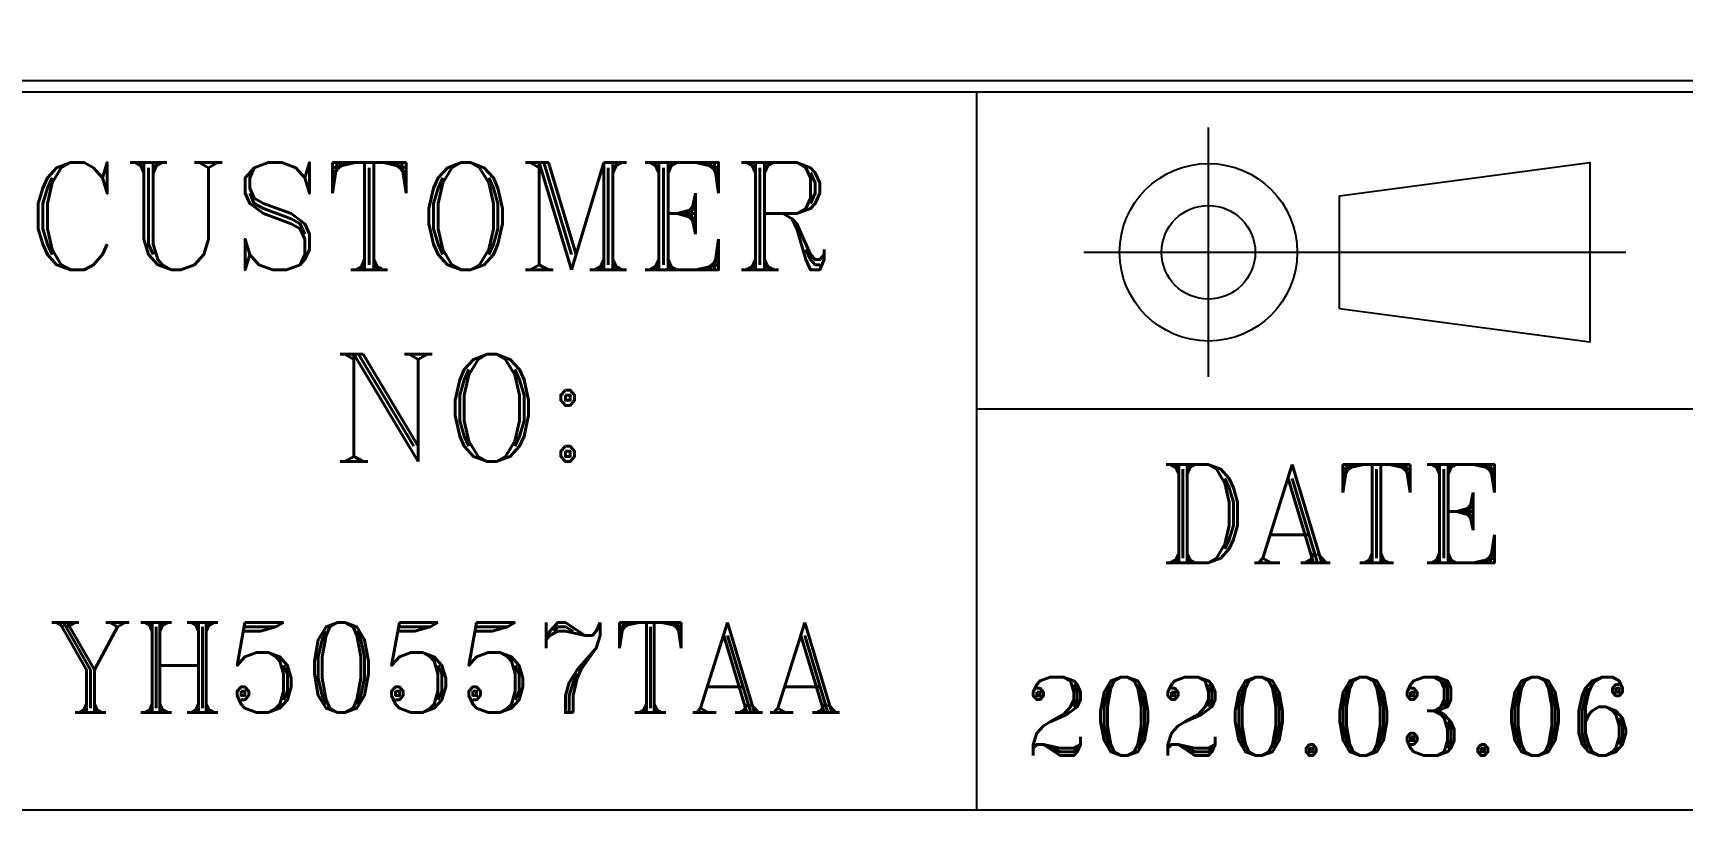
# Model space of a CAD drawing. Header units: millimetres. Extents: x 538 to 2776, y 409 to 1056.
# Drawn here: x 779.21 to 801.79, y 408.59 to 419.22 of the extents above; entities that cross this region are included whole.
import ezdxf

# ---------------------------------------------------------------- set-up
doc = ezdxf.new("R2010")
doc.units = ezdxf.units.MM
doc.layers.add('DWG', color=7, linetype='Continuous')
doc.styles.add('ROMANT', font='ROMANT.shx', dxfattribs={"oblique": 10})

msp = doc.modelspace()

# ---------------------------------------------------------------- linework, layer by layer
at = {"layer": 'DWG', "linetype": 'ByBlock'}
for points in [[(848.042, 501.96), (848.042, 408.586), (714.777, 408.586), (714.777, 501.96)], [(848.042, 408.586), (714.777, 408.586), (714.777, 501.96), (848.042, 501.96)], [(778.418, 418.413), (778.418, 418.575), (848.042, 418.575), (848.042, 418.413)], [(797.089, 415.45), (797.089, 416.995), (800.517, 417.451), (800.517, 414.993)]]:
    msp.add_lwpolyline(points, close=True, dxfattribs=at)
for points in [[(792.124, 418.413), (792.124, 408.586)], [(795.297, 414.516), (795.297, 417.929)], [(793.591, 416.222), (801.009, 416.222)], [(792.124, 414.078), (848.042, 414.078)]]:
    msp.add_lwpolyline(points, dxfattribs=at)
for radius in [1.215, 0.641]:
    msp.add_circle((795.297, 416.222), radius, dxfattribs=at)

# ---------------------------------------------------------------- texts
at = {"layer": 'DWG', "linetype": 'ByBlock', "style": 'ROMANT'}
for s, height, p in [('CUSTOMER', 1.4681, (779.092, 415.982)), ('NO:', 1.4681, (783.287, 413.357)), ('DATE', 1.3442, (794.602, 411.971)), ('YH50557TAA', 1.2332, (779.414, 409.92)), ('2020.03.06', 1.0753, (792.762, 409.331))]:
    msp.add_text(s, height=height, dxfattribs=at).set_placement(p)

doc.saveas('drawing.dxf')
